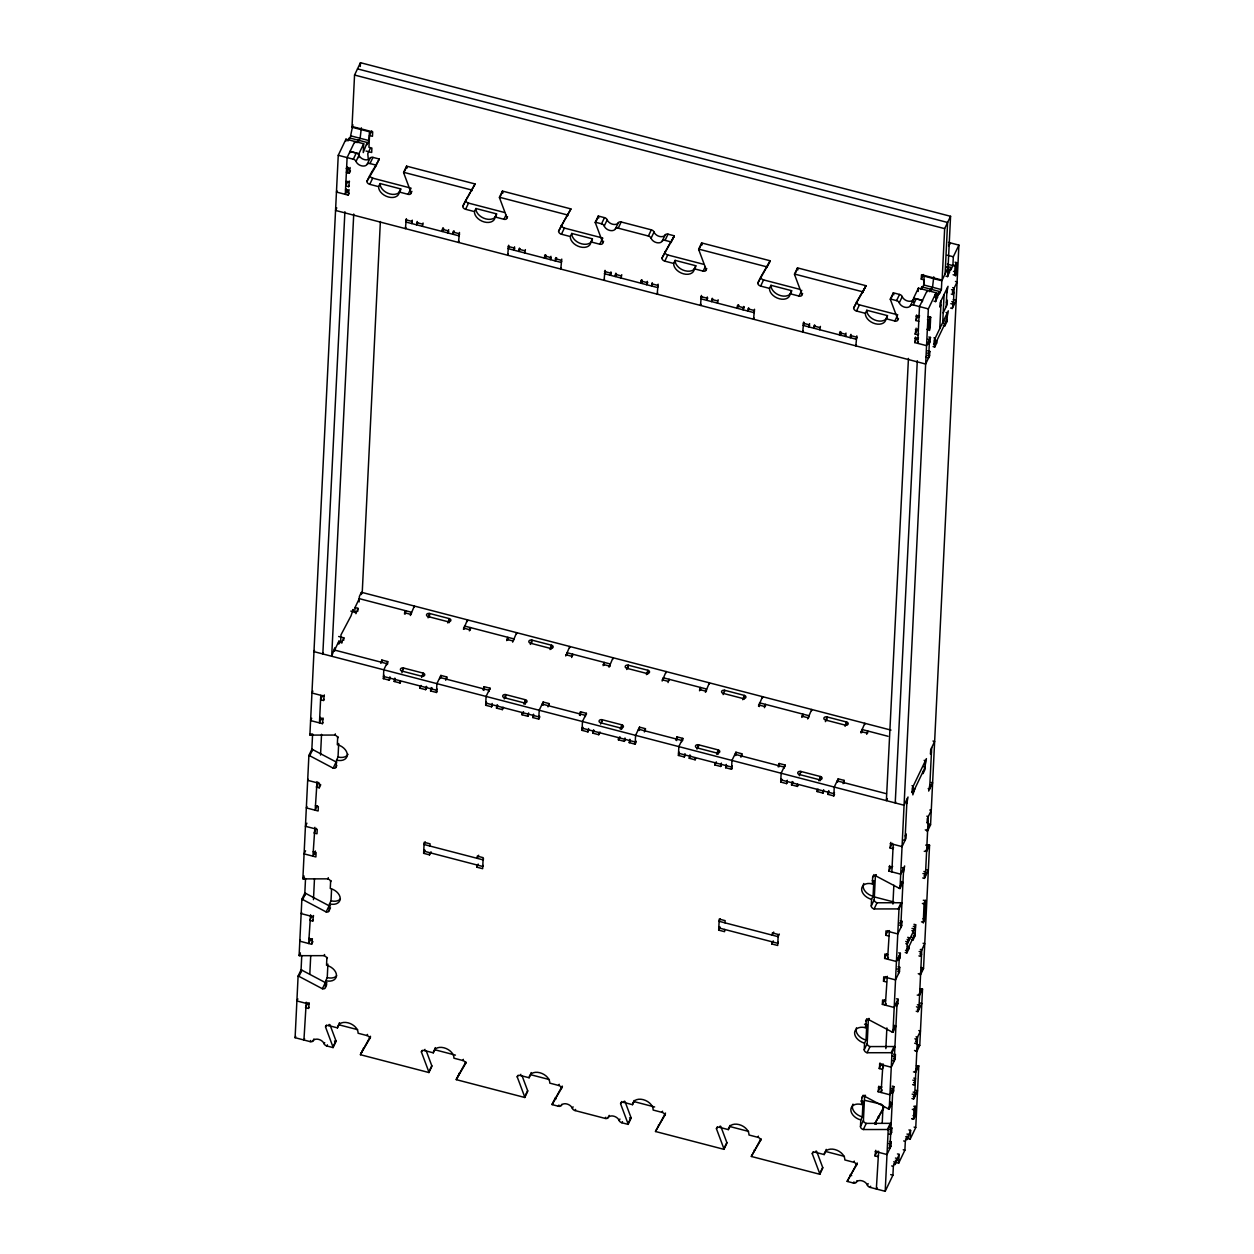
<?xml version="1.0" encoding="UTF-8"?>
<svg xmlns="http://www.w3.org/2000/svg" width="1254" height="1254" viewBox="0 0 1254 1254"><rect width="100%" height="100%" fill="white"/><g stroke="black" fill="none" stroke-linecap="round" stroke-linejoin="round"><path stroke-width="1.5" d="M930.609 317.152C926.941 318.955 929.825 346.182 930.609 317.152L928.383 316.572M913.508 1119.258L914.95 1116.468L915.279 1105.997L914.009 1109.288L913.508 1119.258L911.846 1118.834M956.724 262.635C953.024 264.312 955.924 291.696 956.724 262.635L955.062 262.196M329.896 1024.581L335.947 1040.757A3.119 2.116 25.6 0 1 336.041 1041.416L333.078 1047.592L326.855 1045.977A3.119 2.116 25.6 0 1 324.143 1043.783A6.223 4.232 25.6 0 0 318.72 1039.394A6.223 4.232 25.6 0 0 313.014 1040.883A3.119 2.116 25.6 0 1 310.161 1041.635L295.098 1037.701L298.107 976.051L301.07 969.875A3.119 2.116 25.6 0 1 301.9 970.188L325.35 982.587A3.119 2.116 25.6 0 0 326.714 982.681M298.107 976.051A3.119 2.116 25.6 0 1 298.954 976.364L322.388 988.748A3.119 2.116 25.6 0 0 325.444 987.321L325.774 980.691A10.894 7.414 25.6 0 0 336.48 975.659A10.894 7.414 25.6 0 0 326.526 965.251L326.839 958.636A3.119 2.116 25.6 0 0 324.002 955.658L299.957 955.689A3.119 2.116 25.6 0 1 299.11 955.564L301.869 899.243L304.816 893.067A3.119 2.116 25.6 0 1 305.662 893.381L329.097 905.764A3.119 2.116 25.6 0 0 330.46 905.874M301.869 899.243A3.119 2.116 25.6 0 1 302.7 899.541L326.15 911.94A3.119 2.116 25.6 0 0 329.206 910.498L329.52 903.883A10.894 7.414 25.6 0 0 340.226 898.852A10.894 7.414 25.6 0 0 330.272 888.443L330.601 881.828A3.119 2.116 25.6 0 0 327.764 878.85L303.719 878.882A3.119 2.116 25.6 0 1 302.872 878.756L308.892 755.441L311.854 749.265A3.119 2.116 25.6 0 1 312.701 749.578L336.135 761.977A3.119 2.116 25.6 0 0 336.668 762.071M308.892 755.441A3.119 2.116 25.6 0 1 309.738 755.754L333.172 768.153A3.119 2.116 25.6 0 0 336.229 766.711L336.558 760.096A10.894 7.414 25.6 0 0 347.264 755.065A10.894 7.414 25.6 0 0 337.31 744.657L337.639 738.026A3.119 2.116 25.6 0 0 334.787 735.063L310.741 735.095A3.119 2.116 25.6 0 1 309.895 734.969L338.251 155.292L345.963 139.178L363.691 143.755L363.252 152.58L367.14 142.486L349.427 137.909L347.954 140.965M300.976 971.756L301.759 955.595M304.706 895.481L305.537 878.505M311.776 750.895L312.607 733.919M345.869 141.247L345.963 139.178M320.805 695.312L319.457 722.884L321.823 717.946M347.687 172.895L348.142 167.487M349.364 139.288L349.427 137.909M309.816 974.06L310.726 955.595M313.469 899.682L314.472 878.929M320.538 755.08L321.541 734.327M349.991 152.706L350.054 151.42L356.277 153.035A3.119 2.116 25.6 0 1 358.989 155.23A6.223 4.232 25.6 0 0 364.412 159.619A6.223 4.232 25.6 0 0 370.118 158.129A3.119 2.116 25.6 0 1 372.971 157.393L379.194 159.007A3.119 2.116 25.6 0 1 379.037 159.603L375.604 165.45M307.935 1002.636L305.521 1007.652L308.468 1008.42L309.252 1002.855M300.364 940.03L299.816 941.19L311.619 944.262L312.387 938.697M311.823 916.094L309.801 920.326L312.748 921.094L313.516 915.53M318.532 782.418L316.322 787.042L319.268 787.81L319.488 783.405L307.685 780.333L308.17 779.298M311.713 718.276L310.6 720.58L322.403 723.652L323.171 718.087M322.623 695.484L320.585 699.732L323.532 700.5L324.3 694.92M337.012 190.906L336.448 192.05L348.251 195.122L349.02 189.558M347.938 181.281L345.712 185.905L348.659 186.674L349.443 181.109M347.86 169.212L346.386 172.3L349.333 173.068L350.101 167.503M350.054 138.567L352.891 124.742M945.955 276.162L947.616 276.601L950.563 216.299L360.462 62.7L354.553 75.036L352.029 126.513L372.689 131.889L372.469 136.31L369.522 135.542L371.733 130.902M354.757 142.721L354.819 141.483L347.107 157.596L345.305 194.354L347.515 189.73M360.274 66.509L360.462 62.7M358.205 141.592L358.283 140.213M334.567 651.328L334.74 647.879L331.683 656.25L353.738 214.026M358.707 157.659L358.895 153.756L363.691 143.755M338.768 644.07L338.909 641.17L341.856 641.938L341.793 643.177M340.633 642.017L340.978 634.853L351.057 615.792L353.142 609.475L353.032 611.686M367.14 142.486L367.03 144.696L369.005 140.573L369.444 131.748L351.716 127.171M325.774 980.691L327.247 977.603L327.905 964.091M329.52 903.883L331.009 900.795L331.573 889.211M336.558 760.096L338.031 757.008L338.69 743.497M343.706 640.308L343.831 637.816L338.658 636.483M368.347 159.713L367.767 153.74L370.432 148.16M369.522 135.542L368.942 147.298L371.889 148.066L371.686 152.486L366.043 151.013M354.757 612.532L355.007 607.563L359.271 598.644M355.917 613.692L357.954 608.331L355.007 607.563M357.813 611.231L357.954 608.331M359.114 601.967L359.381 596.449L361.356 592.327L361.246 594.537L362.234 592.484L380.37 221.55M380.793 663.35L381.843 660.059L387.737 661.595L387.627 664.071M381.718 662.535L381.843 660.059M389.822 679.025L389.273 680.185L383.363 678.649L383.802 669.824L387.737 661.595M406.359 218.635L405.387 228.62L405.935 227.444M386.702 664.886L386.765 663.648L334.395 650.027M389.273 680.185L389.931 676.815M412.268 220.171L411.61 223.541L412.158 222.381M400.637 681.847L400.089 683.007L394.195 681.471L394.853 678.101M417.19 221.456L416.516 224.811L417.629 222.507M400.089 683.007L400.198 680.797M422.426 226.347L423.084 222.993M404.462 613.974L405.497 610.682L405.34 613.99M401.923 672.74L403.474 668.006L423.147 673.116A2.336 1.646 2.8 0 1 424.62 675.248A2.336 1.646 2.8 0 1 421.673 676.204L402.001 671.094A2.336 1.646 2.8 0 1 400.528 668.978A2.336 1.646 2.8 0 1 403.474 668.006L403.412 669.244M410.356 615.51L414.353 606.043L414.306 607.281M411.328 613.88L411.406 612.218L359.036 598.581M426.956 686.957L425.655 689.653L419.761 688.117L419.871 685.907M442.944 227.726L442.098 231.473L443.571 228.385M421.61 677.442L423.147 673.116L422.99 676.439M443.524 229.607L443.555 228.777M428.053 617.814L429.605 613.488L449.277 618.598A2.336 1.646 2.8 0 1 450.75 620.73A2.336 1.646 2.8 0 1 447.788 621.686L428.116 616.576A2.336 1.646 2.8 0 1 426.642 614.444A2.336 1.646 2.8 0 1 429.605 613.488L429.432 616.796M425.655 689.653L426.329 686.299M448.65 229.639L447.991 233.009L448.728 231.457M437.035 691.315L436.486 692.474L430.577 690.938L431.235 687.568M453.572 230.924L452.913 234.279L454.387 231.206M431.015 851.779L429.526 854.867L423.633 853.331L424.166 842.312L430.075 843.848L429.965 846.042M436.486 692.474L436.909 683.649L440.859 675.42L446.753 676.956L446.659 679.025M459.481 232.46L458.494 242.445L459.058 241.27M429.526 854.867L429.636 852.657M439.809 678.712L439.872 677.473L489.044 690.28L488.982 691.518M440.734 677.897L440.859 675.42M447.725 622.924L449.277 618.598L449.073 622.736M445.703 680.248L446.753 676.956M463.463 629.336L467.476 619.868L467.381 621.529M464.372 628.944L464.513 626.044L513.685 638.835L513.623 640.089M469.372 630.872L470.407 627.58L470.297 630.057M483.088 689.982L484.122 686.675L490.032 688.211L489.969 689.465M483.95 690.405L484.122 686.675M478.652 855.244L477.178 858.332L477.272 856.121L483.182 857.658L482.649 868.693L476.739 867.157L476.849 864.946M492.117 705.657L491.552 706.801L485.659 705.265L486.082 696.44L490.032 688.211M508.654 245.251L507.666 255.236L508.231 254.06M491.552 706.801L492.211 703.447M514.548 246.787L513.889 250.157L514.814 248.229M503.481 707.303L502.368 709.623L496.474 708.087L497.133 704.717M519.469 248.073L518.811 251.443L520.096 248.731M502.368 709.623L502.478 707.413M524.705 252.979L525.363 249.609M506.741 640.606L507.792 637.314L507.651 640.198M504.218 698.948L505.77 694.622L525.426 699.748A2.336 1.646 2.8 0 1 526.899 701.864A2.336 1.646 2.8 0 1 523.953 702.836L504.28 697.71A2.336 1.646 2.8 0 1 502.807 695.594A2.336 1.646 2.8 0 1 505.77 694.622L505.597 697.929M512.635 642.142L516.648 632.674L516.585 633.913M528.498 715.125L527.95 716.285L522.04 714.749L522.15 712.538M545.035 254.734L544.377 258.089L545.851 255.001L545.694 258.324M523.89 704.074L525.426 699.748L525.207 704.293M530.348 644.431L531.884 640.104L551.556 645.23A2.336 1.646 2.8 0 1 553.03 647.346A2.336 1.646 2.8 0 1 550.083 648.318L530.411 643.192A2.336 1.646 2.8 0 1 528.937 641.076A2.336 1.646 2.8 0 1 531.884 640.104L531.727 643.412M527.95 716.285L528.608 712.915M550.945 256.271L550.287 259.625L551.196 257.697M539.878 716.786L538.765 719.091L532.856 717.554L533.53 714.2M555.851 257.54L555.193 260.91L556.682 257.822M538.765 719.091L539.189 710.266L543.139 702.036L549.033 703.572L548.954 705.234M561.761 259.076L560.773 269.061L561.337 267.886M542.089 705.344L542.151 704.105L585.43 715.36L585.367 716.598M542.982 705.344L543.139 702.036M550.02 649.556L551.556 645.23L551.368 648.945M547.998 706.88L549.033 703.572M565.742 655.967L569.755 646.5L569.692 647.738M566.667 655.152L566.792 652.66L610.071 663.93L609.946 666.407M571.652 657.504L572.702 654.196L572.639 655.45M579.458 715.078L580.508 711.786L586.402 713.322L586.339 714.561M580.32 715.501L580.508 711.786M588.675 730.345L587.938 731.897L582.044 730.361L582.467 721.536M605.039 270.347L604.052 280.332L604.6 279.172M587.938 731.897L588.596 728.527M610.933 271.883L610.275 275.237L611.388 272.933M600.055 732.007L598.754 734.703L592.86 733.167L593.518 729.812M615.855 273.168L615.197 276.523L616.482 273.827M598.754 734.703L598.863 732.508M621.091 278.059L621.749 274.704M603.127 665.67L604.177 662.378L604.036 665.278M600.603 724.06L602.139 719.718L621.812 724.828A2.336 1.646 2.8 0 1 623.285 726.975A2.336 1.646 2.8 0 1 620.322 727.931L600.666 722.821A2.336 1.646 2.8 0 1 599.193 720.689A2.336 1.646 2.8 0 1 602.139 719.733L602.045 721.802M609.036 667.206L613.034 657.739L666.14 671.564L666.078 672.818M612.971 658.993L613.034 657.739L361.983 592.421M625.072 739.829L624.335 741.365L618.426 739.829L618.535 737.618M641.421 279.814L640.763 283.185L642.236 280.097L642.079 283.404M620.275 729.17L621.812 724.828L621.592 729.405M626.734 669.526L628.27 665.2L647.942 670.294A2.336 1.646 2.8 0 1 649.415 672.426A2.336 1.646 2.8 0 1 646.468 673.382L626.796 668.288A2.336 1.646 2.8 0 1 625.323 666.14A2.336 1.646 2.8 0 1 628.27 665.184L628.113 668.507M624.335 741.365L624.994 737.995M647.33 281.351L646.656 284.721L647.769 282.401M636.248 741.866L635.151 744.186L629.242 742.65L629.916 739.28M652.237 282.636L651.578 285.99L652.503 284.062M635.151 744.186L635.574 735.361L639.509 727.148L645.418 728.684L645.355 729.922M658.146 284.172L657.159 294.157L657.707 292.997M638.474 730.424L638.537 729.185L681.815 740.456L681.753 741.694M639.352 730.455L639.509 727.148M646.406 674.636L647.942 670.31L647.769 674.025M644.368 731.975L645.418 728.684M662.143 681.032L666.14 671.564M663.053 680.232L663.178 677.756L706.457 689.01L706.331 691.503M668.037 682.568L669.087 679.276L669.025 680.514M675.843 740.158L676.894 736.85L682.803 738.387L682.693 740.456M676.705 740.581L676.894 736.85M685.248 755.049L684.323 756.977L678.414 755.441L678.853 746.616L682.803 738.387M701.425 295.427L700.437 305.412L700.986 304.236M684.323 756.977L684.982 753.623M707.319 296.963L706.66 300.333L707.758 298.013M695.688 758.639L695.139 759.799L689.245 758.262L689.904 754.892M712.241 298.248L711.567 301.618L712.868 298.907M695.139 759.799L695.249 757.588M717.476 303.154L718.134 299.784M699.513 690.782L700.547 687.474L700.406 690.374M696.989 749.124L698.525 744.798L718.197 749.923A2.336 1.646 2.8 0 1 719.671 752.039A2.336 1.646 2.8 0 1 716.724 753.011L697.052 747.886A2.336 1.646 2.8 0 1 695.578 745.769A2.336 1.646 2.8 0 1 698.525 744.798L698.431 746.867M705.406 692.318L709.403 682.85L709.356 684.088M721.63 764.517L720.705 766.46L714.811 764.924L714.921 762.714M737.807 304.91L737.148 308.265L738.622 305.177M716.661 754.25L718.197 749.923L717.978 754.469M738.575 306.415L738.637 305.161M723.119 694.606L724.655 690.28L744.327 695.406A2.336 1.646 2.8 0 1 745.801 697.522A2.336 1.646 2.8 0 1 742.838 698.494L723.166 693.368A2.336 1.646 2.8 0 1 721.693 691.252A2.336 1.646 2.8 0 1 724.655 690.28L724.593 691.518M720.705 766.46L721.379 763.09M743.7 306.446L743.042 309.801L744.343 307.105M732.085 768.106L731.537 769.266L725.627 767.73L726.285 764.376M748.622 307.716L747.964 311.086L748.889 309.158M724.687 929.465L724.577 931.675L718.683 930.139L719.216 919.104L725.125 920.64L725.016 922.85M731.537 769.266L731.96 760.441L735.91 752.212L741.804 753.748L741.663 756.648M754.532 309.252L753.544 319.237L754.109 318.061M734.86 755.519L734.922 754.265L784.095 767.072L784.032 768.31M735.737 755.519L735.91 752.212M742.776 699.732L744.327 695.406L744.139 699.121M740.753 757.055L741.804 753.748M758.513 706.143L762.526 696.675L762.463 697.914M759.375 706.566L759.563 702.836L808.736 715.642L808.642 717.711M764.423 707.679L765.457 704.372L765.363 706.441M778.138 766.774L779.173 763.482L785.082 765.018L785.004 766.664M779.016 766.79L779.173 763.482M773.702 932.051L772.229 935.139L772.339 932.929L778.232 934.465L777.699 945.485L771.79 943.948L771.9 941.754M787.167 782.449L786.603 783.609L780.709 782.073L781.132 773.248L785.082 765.018M803.704 322.059L802.717 332.044L803.281 330.868M786.603 783.609L787.261 780.239M809.598 323.595L808.94 326.949L809.676 325.413M798.171 784.879L797.419 786.415L791.525 784.879L792.183 781.524M814.52 324.864L813.862 328.234L815.147 325.538M797.419 786.415L797.528 784.22M819.755 329.771L820.414 326.401M801.792 717.398L802.842 714.106L802.717 716.583M799.268 775.756L800.82 771.429L820.477 776.539A2.336 1.646 2.8 0 1 821.95 778.656A2.336 1.646 2.8 0 1 819.003 779.627L799.331 774.517A2.336 1.646 2.8 0 1 797.857 772.386A2.336 1.646 2.8 0 1 800.82 771.429L800.757 772.668M807.686 718.934L811.699 709.466L811.636 710.704M823.549 791.917L823 793.077L817.091 791.54L817.2 789.33M840.086 331.526L839.428 334.896L840.901 331.808M818.94 780.866L820.477 776.539L820.288 780.678M840.729 335.508L840.807 333.862M825.383 721.646L826.935 716.912L846.607 722.022A2.336 1.646 2.8 0 1 848.08 724.138A2.336 1.646 2.8 0 1 845.133 725.11L825.461 720A2.336 1.646 2.8 0 1 823.988 717.868A2.336 1.646 2.8 0 1 826.935 716.912L826.747 720.627M823 793.077L823.659 789.707M845.995 333.062L845.337 336.433L845.886 335.273M834.553 794.346L833.816 795.898L827.906 794.362L828.769 790.6M850.917 334.348L850.243 337.702L851.356 335.398M833.816 795.898L834.239 787.073L838.189 778.844L844.083 780.38L843.942 783.264M856.811 335.884L855.824 345.869L856.388 344.693M837.139 782.135L837.202 780.897L886.437 793.719M838.048 781.728L838.189 778.844M845.071 726.348L846.607 722.022L846.45 725.329M843.049 783.672L844.083 780.38M860.793 732.759L864.805 723.292L864.743 724.53M861.686 732.775L861.843 729.467L888.036 736.286M866.702 734.295L867.752 731.004L867.643 733.073M864.649 1095.306L863.426 1120.402A3.119 2.116 25.6 0 0 866.263 1123.38L890.324 1123.349A3.119 2.116 25.6 0 1 891.171 1123.474L888.208 1129.65A3.119 2.116 25.6 0 0 887.362 1129.509L863.316 1129.541A3.119 2.116 25.6 0 1 860.463 1126.578L860.793 1119.963L862.266 1116.875L863.034 1101.435A10.894 7.414 25.6 0 0 860.777 1101.028M860.793 1119.963A10.894 7.414 25.6 0 1 850.839 1109.539A10.894 7.414 25.6 0 1 861.545 1104.508L861.874 1097.893L863.16 1095.197M868.411 1018.499L867.188 1043.594A3.119 2.116 25.6 0 0 870.025 1046.573L894.071 1046.541A3.119 2.116 25.6 0 1 894.917 1046.667L891.97 1052.827A3.119 2.116 25.6 0 0 891.124 1052.702L867.063 1052.733A3.119 2.116 25.6 0 1 864.225 1049.77L864.555 1043.14L866.028 1040.068L866.78 1024.612A10.894 7.414 25.6 0 0 864.523 1024.22M864.555 1043.14A10.894 7.414 25.6 0 1 854.601 1032.732A10.894 7.414 25.6 0 1 865.307 1027.7L866.733 1018.765M875.449 874.712L874.21 899.792A3.119 2.116 25.6 0 0 877.063 902.77L901.109 902.739A3.119 2.116 25.6 0 1 901.955 902.864L898.993 909.04A3.119 2.116 25.6 0 0 898.146 908.915L874.101 908.946A3.119 2.116 25.6 0 1 871.264 905.968L871.577 899.353L873.066 896.265L873.819 880.825A10.894 7.414 25.6 0 0 872.314 880.512M871.577 899.353A10.894 7.414 25.6 0 1 861.639 888.945A10.894 7.414 25.6 0 1 872.345 883.913L872.659 877.298L873.96 874.587M913.398 302.042L913.586 298.138L918.383 288.138L936.08 292.778L935.641 301.587L933.979 301.164M878.474 1155.483L877.925 1156.643L874.979 1155.874L875.747 1150.31M892.205 1086.121L893.851 1086.56L889.917 1094.789L878.114 1091.717L878.882 1086.152M883.49 1066.621L882.189 1069.317L879.242 1068.549L880.01 1062.984M896.469 998.795L898.13 999.234L894.18 1007.464L882.377 1004.391L882.597 999.987L885.543 1000.755M886.468 981.992L883.521 981.224L883.725 976.819L895.528 979.891L899.479 971.662L899.698 967.242L898.036 966.818M898.71 952.836L900.372 953.275L896.438 961.504L884.634 958.432L884.854 954.028L887.801 954.796M888.71 936.033L885.763 935.265L885.982 930.86L897.786 933.932L901.72 925.703L901.939 921.282L900.278 920.859M903.444 872.423L904.651 865.95L900.701 874.179L888.898 871.107L889.666 865.542M893.538 847.563L892.989 848.723L890.042 847.955L890.81 842.374M928.838 336.997L930.499 337.42L926.549 345.649L914.746 342.577L915.514 337.012M918.665 333.736L918.116 334.896L915.169 334.128L916.125 328.172M918.774 321.29L915.828 320.522L916.596 314.958M918.226 291.445L918.383 288.138M891.845 871.875L893.209 844.303M923.979 284.956L924.214 279.924L921.267 279.156L921.486 274.736L942.13 280.112L944.654 228.636L950.563 216.299M939.418 293.702L939.528 291.508L921.847 286.868L921.737 289.063L923.696 284.956L924.135 276.131L941.817 280.771L941.393 289.596L939.418 293.702L937.208 293.138M882.22 1123.051L883.02 1106.89M885.857 1048.658L886.876 1027.919M892.926 904.071L893.851 885.214M922.395 301.697L922.458 300.411L916.235 298.797A3.119 2.116 25.6 0 0 913.382 299.534A6.223 4.232 25.6 0 1 907.677 301.023A6.223 4.232 25.6 0 1 902.253 296.634A3.119 2.116 25.6 0 0 899.541 294.439L893.318 292.825L890.356 299.001A3.119 2.116 25.6 0 0 890.45 299.659L897.895 319.582A3.119 2.116 25.6 0 1 894.839 321.008L885.982 318.704A10.894 7.414 25.6 0 1 875.276 323.751A10.894 7.414 25.6 0 1 865.338 313.328L856.482 311.023A3.119 2.116 25.6 0 1 853.645 308.061L855.494 304.205M927.161 291.712L927.223 290.473L919.495 306.587L917.709 343.345L918.445 341.809M857.093 1164.073L847.359 1180.813A3.119 2.116 25.6 0 0 847.202 1181.409L853.425 1183.039A3.119 2.116 25.6 0 0 856.278 1182.287A6.223 4.232 25.6 0 1 861.984 1180.798A6.223 4.232 25.6 0 1 867.407 1185.187A3.119 2.116 25.6 0 0 870.119 1187.381L885.199 1191.3L888.208 1129.65M861.874 1097.893A3.119 2.116 25.6 0 1 864.931 1096.451L888.365 1108.849A3.119 2.116 25.6 0 0 889.211 1109.163L891.97 1052.827M865.636 1021.085A3.119 2.116 25.6 0 1 868.693 1019.643L892.127 1032.042A3.119 2.116 25.6 0 0 892.973 1032.355L898.993 909.04M872.659 877.298A3.119 2.116 25.6 0 1 875.715 875.856L899.165 888.255A3.119 2.116 25.6 0 0 899.996 888.553L928.352 308.892L936.08 292.778M930.609 290.583L930.672 289.204L929.48 291.68M897.143 1001.288L894.227 1061.041L892.002 1060.461M898.491 973.715L899.384 955.329M900.733 927.756L903.664 868.003L902.19 867.627M907.034 799.064L905.012 840.431L903.538 840.055M875.198 1151.454L886.986 1154.526L890.936 1146.297L891.155 1141.892L889.494 1141.454M888.976 1133.961L890.638 1134.384L891.625 1132.331L891.829 1127.926L890.168 1127.487M890.998 1092.595L892.66 1093.033L893.647 1090.964L893.851 1086.56M879.462 1064.144L891.265 1067.217L895.199 1058.987L895.419 1054.567L893.757 1054.144M895.262 1005.269L896.923 1005.708L897.911 1003.639L898.13 999.234M897.519 959.31L899.181 959.749L900.153 957.68L900.372 953.275M336.777 207.866L335.555 210.437L925.656 364.036L929.59 355.807L929.81 351.402L927.599 350.822M927.082 343.314L929.292 343.894L930.499 337.42M885.199 1191.3L892.911 1175.186L893.35 1166.361L895.325 1162.239L895.215 1164.449L893.553 1164.025M933.086 346.621L934.732 347.06L935.186 338.204L933.901 337.859M935.641 301.587L939.528 291.508M905.216 952.476L906.877 952.915L907.41 941.879L909.385 937.773L907.724 937.334M914.918 788.562L912.834 794.879L913.273 786.039L911.987 785.709M934.732 347.06L936.707 342.938L936.816 340.743L935.155 340.304M895.215 1164.449L899.102 1154.354L897.441 1153.931M906.877 952.915L908.852 948.792L908.962 946.598L907.3 946.159M909.385 937.773L909.275 939.967L907.065 939.403M893.663 1161.815L898.663 1163.179L899.102 1154.354M939.763 328.642L941.127 300.709M942.726 322.482L944.09 294.533M945.093 273.936L947.616 222.475L357.515 68.876M911.454 939.45L913.116 939.889L913.226 937.678L911.564 937.24M913.978 924.308L915.639 924.731L913.555 931.064L911.893 930.625M913.116 939.889L915.091 935.766L915.639 924.731M923.132 771.414L923.022 773.624L924.997 769.501L925.436 760.676L924.135 760.332M943.259 325.366L944.92 325.805L945.03 323.595L943.369 323.156M898.663 1163.179L904.886 1150.184L905.325 1141.359L907.3 1137.253L905.639 1136.814M947.036 288.357L946.206 306.619M949.999 244.091L950.062 242.806L948.573 245.894M944.92 325.805L946.895 321.682L947.35 312.826L946.049 312.497M905.529 1139.024L907.191 1139.447L907.3 1137.253M947.616 276.601L951.034 267.494L947.162 266.491M907.191 1139.447L910.592 1130.356L908.931 1129.932M948.714 269.124L950.924 269.704L951.034 267.494M907.394 1138.46L910.169 1139.181L910.592 1130.356M950.924 269.704L952.899 265.597L953.322 256.772L958.902 245.11L948.494 242.398M911.94 1098.551L913.602 1098.99L914.809 1092.516L913.147 1092.077M912.63 1084.585L914.291 1085.008L915.498 1078.55L913.837 1078.111M914.652 1043.218L916.313 1043.657L916.533 1039.237L920.467 1031.007L918.806 1030.584M916.219 1011.226L917.881 1011.664L919.072 1005.191L917.426 1004.767M918.931 955.893L920.577 956.332L920.797 951.911L924.747 943.682L923.085 943.259M922.74 877.957L924.402 878.38L925.593 871.906L923.932 871.483M950.61 308.061L952.272 308.484L953.463 302.026L951.817 301.587M951.284 294.079L952.946 294.518L953.165 290.113L957.115 281.884L955.454 281.445M931.675 747.635L929.653 789.001L928.179 788.625M953.259 306.431L954.153 288.044L952.679 287.668M910.169 1139.181L915.749 1127.518L918.774 1065.869A3.119 2.116 25.6 0 0 917.912 1065.743L916.423 1065.743M914.511 1050.476L915.969 1051.244A3.119 2.116 25.6 0 0 916.815 1051.557L919.762 1045.381L922.521 989.061A3.119 2.116 25.6 0 0 921.674 988.936L920.17 988.936M918.257 973.668L919.731 974.436A3.119 2.116 25.6 0 0 920.561 974.75L923.524 968.574L929.559 845.259A3.119 2.116 25.6 0 0 928.712 845.133L925.703 845.133M925.295 829.866L926.769 830.65A3.119 2.116 25.6 0 0 927.599 830.963L930.562 824.787L958.902 245.11M929.12 320.24L927.458 319.801M361.356 127.845L360.133 138.301L358.785 141.138M357.092 142.69L358.283 140.182M347.154 166.735L346.59 167.895L349.552 168.663M378.598 186.642L380.072 183.554L400.731 188.931L399.258 192.019A10.894 7.414 25.6 0 1 388.552 197.05A10.894 7.414 25.6 0 1 378.598 186.642L369.742 184.338A3.119 2.116 25.6 0 1 366.905 181.36L376.075 165.779A3.119 2.116 25.6 0 0 376.231 165.183L370.008 163.553A3.119 2.116 25.6 0 0 367.156 164.305A6.223 4.232 25.6 0 1 361.45 165.794A6.223 4.232 25.6 0 1 356.026 161.405A3.119 2.116 25.6 0 0 353.33 159.211L356.277 153.035M349.333 173.068L350.446 170.748M356.026 161.405L358.989 155.23M346.073 188.79L345.524 189.95L348.471 190.718M348.659 186.674L349.223 185.514M348.251 195.122L349.176 193.194M367.156 164.305L370.118 158.129M344.897 211.722L322.827 653.945L323.313 652.926M370.008 163.553L372.971 157.393M366.905 181.36L369.867 175.199A3.119 2.116 25.6 0 0 372.704 178.162L411.061 188.147M376.075 165.779L379.194 159.007M369.742 184.338L372.704 178.162M399.258 192.019L408.099 194.323A3.119 2.116 25.6 0 0 411.155 192.881L403.725 172.974A3.119 2.116 25.6 0 1 403.631 172.3L406.578 166.139L475.031 183.946A3.119 2.116 25.6 0 1 474.874 184.557L472.021 189.417M403.725 172.974L406.672 166.798A3.119 2.116 25.6 0 1 406.578 166.139M408.099 194.323L410.685 188.931M411.155 192.881L411.908 191.345M406.641 220.061L405.716 221.989L458.823 235.799L459.56 234.263M474.435 211.597L475.924 208.509L496.568 213.885L495.095 216.973A10.894 7.414 25.6 0 1 484.389 222.005A10.894 7.414 25.6 0 1 474.435 211.597L465.595 209.293A3.119 2.116 25.6 0 1 462.742 206.314L466.284 199.167M462.742 206.314L475.031 183.946M465.595 209.293L468.541 203.117A3.119 2.116 25.6 0 1 465.704 200.138M495.095 216.973L503.951 219.278A3.119 2.116 25.6 0 0 507.008 217.835L499.562 197.913A3.119 2.116 25.6 0 1 499.468 197.254L502.431 191.078L570.883 208.901A3.119 2.116 25.6 0 1 570.727 209.496L564.99 219.246M499.562 197.913L502.525 191.752A3.119 2.116 25.6 0 1 502.431 191.078M503.951 219.278L505.973 215.03M507.008 217.835L507.556 216.676M314.535 650.497L313.97 651.641L904.071 805.24L908.021 797.011L906.814 803.485M509.108 246.286L507.995 248.605L561.102 262.431L561.667 261.271M312.873 691.079L311.948 693.007L323.751 696.08M334.63 650.089L338.909 641.17M341.856 641.938L343.831 637.816M323.532 700.5L324.096 699.34M309.895 734.969L310.459 733.809M310.741 735.095L311.305 733.935M320.225 717.319L319.676 718.479L322.623 719.247M322.403 723.652L322.952 722.508M570.288 236.536L571.761 233.448L592.421 238.824L590.932 241.912A10.894 7.414 25.6 0 1 580.226 246.944A10.894 7.414 25.6 0 1 570.288 236.536L561.431 234.232A3.119 2.116 25.6 0 1 558.594 231.253L559.692 228.949M559.88 228.557L560.993 226.237M561.181 225.861L562.121 224.105M558.594 231.253L570.883 208.901M309.738 755.754L312.701 749.578M561.431 234.232L564.394 228.056A3.119 2.116 25.6 0 1 561.541 225.093M334.787 735.063L335.351 733.903M337.639 738.026L338.188 736.882M317.027 781.603L315.177 810.209L317.34 805.711M306.948 806.62L306.337 807.905L318.14 810.977L318.344 806.573L315.397 805.805M319.268 787.81L320.742 784.738M333.172 768.153L336.135 761.977M306.916 823.204L305.427 826.292L317.231 829.364L317.011 833.769L314.064 833.001L316.29 828.377M590.932 241.912L599.788 244.216A3.119 2.116 25.6 0 0 602.845 242.774L595.399 222.867A3.119 2.116 25.6 0 1 595.305 222.193L598.268 216.033L604.491 217.647A3.119 2.116 25.6 0 1 607.202 219.842A6.223 4.232 25.6 0 0 612.626 224.231A6.223 4.232 25.6 0 0 618.332 222.742A3.119 2.116 25.6 0 1 621.185 221.989L651.328 229.843A3.119 2.116 25.6 0 1 654.039 232.037A6.223 4.232 25.6 0 0 659.463 236.426A6.223 4.232 25.6 0 0 665.169 234.937A3.119 2.116 25.6 0 1 668.021 234.184L674.244 235.799A3.119 2.116 25.6 0 1 674.088 236.41L661.955 258.167A3.119 2.116 25.6 0 0 664.792 261.145L673.649 263.45A10.894 7.414 25.6 0 0 683.602 273.858A10.894 7.414 25.6 0 0 694.308 268.811L695.782 265.738L675.122 260.362L673.649 263.45M595.399 222.867L598.362 216.691A3.119 2.116 25.6 0 1 598.268 216.033M336.229 766.711L336.793 765.551M384.037 675.279L383.473 676.439L436.58 690.264L437.144 689.104M383.363 678.649L384.288 676.721M674.244 235.799L671.282 241.975L665.059 240.36A3.119 2.116 25.6 0 0 662.206 241.097A6.223 4.232 25.6 0 1 656.5 242.602A6.223 4.232 25.6 0 1 651.077 238.213A3.119 2.116 25.6 0 0 648.381 236.018L618.222 228.165A3.119 2.116 25.6 0 0 615.369 228.918A6.223 4.232 25.6 0 1 609.663 230.407A6.223 4.232 25.6 0 1 604.24 226.018A3.119 2.116 25.6 0 0 601.528 223.823L604.491 217.647M314.895 827.311L312.936 856.168L315.397 851.027M604.24 226.018L607.202 219.842M305.568 850.776L304.079 853.864L315.883 856.937L316.102 852.532L313.155 851.764M599.788 244.216L602.563 238.432M602.845 242.774L603.582 241.238M394.195 681.471L395.292 679.151M302.872 878.756L304.158 876.06M303.719 878.882L304.267 877.722M615.369 228.918L618.332 222.742M618.222 228.165L621.185 221.989M302.7 899.541L305.662 893.381M605.478 271.397L604.365 273.701L657.488 287.527L658.036 286.382M301.712 912.457L301.164 913.617L312.967 916.69M310.569 914.762L308.656 943.494L310.882 938.87M327.764 878.85L328.313 877.69M419.761 688.117L421.046 685.421M330.601 881.828L331.166 880.669M312.748 921.094L313.296 919.934M299.11 955.564L300.396 952.868M299.957 955.689L300.505 954.545M309.44 937.929L308.876 939.089L311.823 939.857M648.381 236.018L651.328 229.843M430.577 690.938L432.05 687.85M326.15 911.94L329.097 905.764M311.619 944.262L312.904 941.566M651.077 238.213L654.039 232.037M329.206 910.498L330.492 907.802M298.954 976.364L301.9 970.188M297.872 998.874L296.885 1000.943L308.688 1004.015M662.206 241.097L665.169 234.937M665.059 240.36L668.021 234.184M324.002 955.658L324.567 954.498M661.955 258.167L666.062 250.048M306.227 1002.212L303.938 1040.005L304.581 1038.673M326.839 958.636L327.404 957.476M664.792 261.145L667.755 254.97A3.119 2.116 25.6 0 1 664.918 251.991M308.468 1008.42L309.033 1007.26M295.098 1037.701L295.74 1036.368M322.388 988.748L325.35 982.587M325.444 987.321L326.745 984.609M310.161 1041.635L310.726 1040.475M313.014 1040.883L313.939 1038.955M333.078 1047.592A3.119 2.116 25.6 0 0 332.984 1046.933L325.538 1027.01L326.463 1025.082M694.308 268.811L703.149 271.115A3.119 2.116 25.6 0 0 706.206 269.688L698.776 249.765A3.119 2.116 25.6 0 1 698.682 249.107L701.629 242.931L770.081 260.754A3.119 2.116 25.6 0 1 769.94 261.349L757.792 283.106A3.119 2.116 25.6 0 0 760.645 286.084L769.486 288.389A10.894 7.414 25.6 0 0 779.439 298.797A10.894 7.414 25.6 0 0 790.145 293.765L791.619 290.677L770.975 285.301L769.486 288.389M698.776 249.765L701.723 243.589A3.119 2.116 25.6 0 1 701.629 242.931M325.538 1027.01A3.119 2.116 25.6 0 1 328.611 1025.568L329.159 1024.424M486.317 701.911L485.768 703.071L538.875 716.88L539.424 715.736M485.659 705.265L486.756 702.961M324.143 1043.783L324.708 1042.623M326.855 1045.977L327.404 1044.817M425.294 841.936L424.056 844.506L483.072 859.868L483.574 858.849M328.611 1025.568L337.451 1027.872L338.941 1024.8A10.894 7.414 25.6 0 1 339.473 1022.684M424.228 850.102L423.742 851.121L482.743 866.483L483.245 865.464M423.633 853.331L425.106 850.243M703.149 271.115L705.375 266.491M332.984 1046.933L335.947 1040.757M706.206 269.688L706.77 268.528M496.474 708.087L497.76 705.391M701.864 296.461L700.767 298.781L753.873 312.607L754.422 311.447M426.203 1050.774L431.784 1065.696A3.119 2.116 25.6 0 1 431.878 1066.37L428.915 1072.531L360.462 1054.724A3.119 2.116 25.6 0 1 360.619 1054.128L369.805 1038.531A3.119 2.116 25.6 0 0 366.967 1035.553L367.516 1034.409M522.04 714.749L523.529 711.661M360.619 1054.128L370.463 1036.259M360.462 1054.724L363.425 1048.548A3.119 2.116 25.6 0 1 363.582 1047.952M369.805 1038.531L370.541 1036.995M532.856 717.554L533.969 715.25M476.739 867.157L478.213 864.069M757.792 283.106L759.093 280.41M759.281 280.018L760.379 277.714M760.567 277.322L762.479 274.015M766.978 267.525A3.119 2.116 25.6 0 0 767.134 266.93L770.081 260.754M760.645 286.084L763.592 279.908A3.119 2.116 25.6 0 1 760.755 276.946M428.915 1072.531A3.119 2.116 25.6 0 0 428.837 1071.872L421.391 1051.965L422.128 1050.413M790.145 293.765L799.002 296.069A3.119 2.116 25.6 0 0 802.058 294.627L794.613 274.72A3.119 2.116 25.6 0 1 794.519 274.046L797.481 267.886L865.934 285.693A3.119 2.116 25.6 0 1 865.777 286.288L853.645 308.061M794.613 274.72L797.575 268.544A3.119 2.116 25.6 0 1 797.481 267.886M421.391 1051.965A3.119 2.116 25.6 0 1 424.448 1050.523L424.996 1049.363M582.467 721.552L586.402 713.322M582.687 727.006L582.138 728.166L635.245 741.992L635.809 740.832M582.044 730.361L583.141 728.041M424.448 1050.523L433.304 1052.827L434.777 1049.739A10.894 7.414 25.6 0 1 435.326 1047.623M799.002 296.069L801.776 290.285M428.837 1071.872L431.784 1065.696M802.058 294.627L802.607 293.467M592.86 733.167L594.145 730.471M804.159 323.093L803.046 325.397L856.153 339.223L857.078 337.295M522.04 1075.713L527.636 1090.651A3.119 2.116 25.6 0 1 527.715 1091.309L524.768 1097.485L456.315 1079.663A3.119 2.116 25.6 0 1 456.472 1079.067L465.642 1063.486A3.119 2.116 25.6 0 0 462.804 1060.508L463.353 1059.348M618.426 739.829L619.899 736.741M456.472 1079.067L465.736 1062.185M456.315 1079.663L459.262 1073.502A3.119 2.116 25.6 0 1 459.419 1072.891M465.642 1063.486L466.206 1062.326M629.242 742.65L630.354 740.33M855.855 303.421L856.592 301.885A3.119 2.116 25.6 0 0 859.445 304.863L897.801 314.848M862.815 292.464A3.119 2.116 25.6 0 0 862.971 291.868L865.934 285.693M856.482 311.023L859.445 304.863M865.338 313.328L866.812 310.255L887.471 315.632L885.982 318.704M524.768 1097.485A3.119 2.116 25.6 0 0 524.674 1096.827L517.228 1076.904L517.965 1075.368M890.45 299.659L893.412 293.483A3.119 2.116 25.6 0 1 893.318 292.825M517.228 1076.904A3.119 2.116 25.6 0 1 520.285 1075.462L520.849 1074.317M679.088 752.087L678.524 753.246L731.631 767.056L732.195 765.912M678.414 755.441L679.527 753.137M928.352 308.892L913.273 304.957A3.119 2.116 25.6 0 0 910.42 305.71A6.223 4.232 25.6 0 1 904.714 307.199A6.223 4.232 25.6 0 1 899.29 302.81A3.119 2.116 25.6 0 0 896.579 300.615L899.541 294.439M899.29 302.81L902.253 296.634M520.285 1075.462L529.141 1077.766L530.614 1074.694A10.894 7.414 25.6 0 1 531.163 1072.578M894.839 321.008L897.237 316.008M524.674 1096.827L527.636 1090.651M897.895 319.582L898.46 318.422M689.245 758.262L690.531 755.566M921.267 279.156L923.493 274.516M910.42 305.71L913.382 299.534M920.64 289.376L921.847 286.868M913.273 304.957L916.235 298.797M933.744 276.836L932.537 287.291L931.064 290.379M915.828 320.522L918.226 315.506M919.558 315.726L918.994 316.87L916.047 316.102M915.169 334.128L917.567 329.112M941.817 280.771L948.055 267.776L946.394 267.337M624.947 1101.373L630.997 1117.549A3.119 2.116 25.6 0 1 631.091 1118.223L628.129 1124.383L621.906 1122.769A3.119 2.116 25.6 0 1 619.194 1120.574A6.223 4.232 25.6 0 0 613.77 1116.185A6.223 4.232 25.6 0 0 608.065 1117.675A3.119 2.116 25.6 0 1 605.212 1118.427L575.069 1110.574A3.119 2.116 25.6 0 1 572.357 1108.379A6.223 4.232 25.6 0 0 566.933 1103.99A6.223 4.232 25.6 0 0 561.228 1105.479A3.119 2.116 25.6 0 1 558.375 1106.232L552.152 1104.617A3.119 2.116 25.6 0 1 552.309 1104.022L561.494 1088.425A3.119 2.116 25.6 0 0 558.641 1085.447L559.206 1084.287M914.746 342.577L916.972 337.953M908.445 358.409L886.374 800.632L887.362 798.579M918.477 337.781L917.912 338.941L914.965 338.172M552.309 1104.022L562.153 1086.152M714.811 764.924L716.285 761.836M552.152 1104.617L555.114 1098.441A3.119 2.116 25.6 0 1 555.271 1097.846M929.104 320.507L930.593 317.419L928.383 316.839M956.708 262.901L955.234 265.989L953.761 265.597M561.494 1088.425L562.419 1086.497M940.908 305.114L939.936 307.167L940.139 302.763L948.024 286.304L946.833 292.778M558.375 1106.232L558.939 1105.072M917.301 360.697L895.231 802.936L895.717 801.917M561.228 1105.479L561.792 1104.335M946.362 302.339L947.35 300.27L947.131 304.691L943.18 312.92M725.627 767.73L726.74 765.426M952.946 294.518L953.933 292.464L952.272 292.025M929.81 351.402L928.822 353.456L927.161 353.017M934.951 342.64L933.964 344.709L934.183 340.289L948.306 310.804L947.115 317.278M952.272 308.484L956.206 300.255L953.306 299.502M572.357 1108.379L573.094 1106.843M575.069 1110.574L575.617 1109.414M605.212 1118.427L605.776 1117.267M608.065 1117.675L609.178 1115.37M628.129 1124.383A3.119 2.116 25.6 0 0 628.035 1123.725L620.589 1103.818L621.702 1101.498M620.589 1103.818A3.119 2.116 25.6 0 1 623.661 1102.376L624.21 1101.216M781.367 778.703L780.819 779.863L833.926 793.688L834.474 792.528M780.709 782.073L781.994 779.361M619.194 1120.574L619.931 1119.038M621.906 1122.769L622.47 1121.609M720.345 918.743L719.122 921.314L778.123 936.675L779.361 934.089M623.661 1102.376L632.502 1104.68L633.991 1101.592A10.894 7.414 25.6 0 1 634.148 1100.495M719.279 926.894L718.793 927.929L777.793 943.29L778.295 942.256M718.683 930.139L720.157 927.051M628.035 1123.725L630.997 1117.549M791.525 784.879L792.998 781.806M720.784 1126.327L726.834 1142.504A3.119 2.116 25.6 0 1 726.928 1143.162L723.966 1149.338L655.528 1131.516A3.119 2.116 25.6 0 1 655.67 1130.92L664.855 1115.323A3.119 2.116 25.6 0 0 662.018 1112.361L662.567 1111.201M817.091 791.54L818.204 789.221M655.528 1131.516L665.513 1113.05M664.855 1115.323L665.404 1114.179M827.906 794.362L829.019 792.042M771.79 943.948L773.263 940.876M723.966 1149.338A3.119 2.116 25.6 0 0 723.887 1148.68L716.442 1128.757L717.366 1126.829M716.442 1128.757A3.119 2.116 25.6 0 1 719.498 1127.315L720.047 1126.155M719.498 1127.315L728.355 1129.619L729.828 1126.531A10.894 7.414 25.6 0 1 729.985 1125.449M723.887 1148.68L726.834 1142.504M913.053 790.475L912.066 792.528L912.285 788.108L926.408 758.623L925.217 765.097M931.456 752.055L930.468 754.109L930.687 749.704L934.638 741.475L932.976 741.036M875.715 875.856L876.28 874.696M872.345 883.913L873.819 880.825M890.042 847.955L892.252 843.315M816.636 1151.266L822.687 1167.443A3.119 2.116 25.6 0 1 822.765 1168.117L819.818 1174.277L751.365 1156.47A3.119 2.116 25.6 0 1 751.522 1155.859L760.692 1140.278A3.119 2.116 25.6 0 0 757.855 1137.3L758.404 1136.14M751.365 1156.47L760.786 1138.977M871.264 905.968L874.21 899.792M905.231 836.026L906.219 833.973L905.999 838.377L902.049 846.607L890.246 843.534M929.872 784.596L928.665 791.055L932.615 782.825L931.142 782.449M888.898 871.107L890.936 866.875M760.692 1140.278L761.256 1139.118M892.629 866.31L892.064 867.47L889.117 866.702M874.101 908.946L877.063 902.77M928.085 820.994L927.098 823.047L927.317 818.643L931.267 810.413L929.778 810.021M899.165 888.255L902.112 882.079A3.119 2.116 25.6 0 0 902.958 882.393L899.996 888.553M926.769 830.65L929.716 824.474A3.119 2.116 25.6 0 0 930.562 824.787M898.146 908.915L901.109 902.739M924.245 851.309L925.75 851.309L928.712 845.133M885.763 935.265L887.989 930.64M929.559 845.259L926.596 851.435A3.119 2.116 25.6 0 0 925.75 851.309M889.415 930.593L887.581 959.2L888.443 957.398M901.939 921.282L900.952 923.352L899.29 922.913M884.634 958.432L886.844 953.808M924.402 878.38L928.336 870.151L926.675 869.727M883.521 981.224L885.732 976.6M887.299 976.302L885.34 1005.159L886.076 1003.623M868.693 1019.643L869.241 1018.499M865.307 1027.7L866.78 1024.612M899.698 967.242L898.71 969.311L897.049 968.872M882.377 1004.391L884.603 999.767M819.818 1174.277A3.119 2.116 25.6 0 0 819.724 1173.619L812.279 1153.711L813.203 1151.768M864.225 1049.77L867.188 1043.594M812.279 1153.711A3.119 2.116 25.6 0 1 815.335 1152.269L815.899 1151.109M867.063 1052.733L870.025 1046.573M815.335 1152.269L824.191 1154.573L825.665 1151.486A10.894 7.414 25.6 0 1 826.214 1149.369M920.577 956.332L921.565 954.278L919.903 953.839M819.724 1173.619L822.687 1167.443M892.127 1032.042L895.09 1025.866A3.119 2.116 25.6 0 0 895.92 1026.18L892.973 1032.355M919.731 974.436L922.693 968.26A3.119 2.116 25.6 0 0 923.524 968.574M864.931 1096.451L865.479 1095.306M861.545 1104.508L863.034 1101.435M879.242 1068.549L881.468 1063.925M882.973 1063.753L881.06 1092.485L882.299 1089.914M891.124 1052.702L894.071 1046.541M917.223 995.112L918.712 995.096L921.674 988.936M922.521 989.061L919.574 995.237A3.119 2.116 25.6 0 0 918.712 995.096M860.463 1126.578L863.426 1120.402M895.419 1054.567L894.431 1056.62L892.221 1056.056M878.114 1091.717L880.512 1086.701M881.828 1086.92L881.28 1088.064L878.333 1087.296M917.881 1011.664L921.815 1003.435L919.605 1002.855M863.316 1129.541L866.263 1123.38M856.545 1165.217A3.119 2.116 25.6 0 0 853.692 1162.254L854.256 1161.094M864.508 1100.275L881.484 1104.257M847.202 1181.409L857.203 1162.944M876.358 1124.211L874.806 1123.803L883.647 1107.298M916.313 1043.657L917.301 1041.588L915.639 1041.165M888.365 1108.849L891.328 1102.674A3.119 2.116 25.6 0 0 892.174 1102.987L889.211 1109.163M915.969 1051.244L918.931 1045.068A3.119 2.116 25.6 0 0 919.762 1045.381M853.425 1183.039L853.99 1181.879M856.278 1182.287L857.015 1180.735M887.362 1129.509L890.324 1123.349M913.461 1071.919L914.965 1071.904L917.912 1065.743M874.979 1155.874L877.189 1151.25M918.774 1065.869L915.812 1072.045A3.119 2.116 25.6 0 0 914.965 1071.904M878.631 1151.203L876.342 1188.996L876.985 1187.663M891.829 1127.926L890.842 1129.979L889.196 1129.541M914.291 1085.008L915.279 1082.954L913.617 1082.531M867.407 1185.187L868.144 1183.635M891.155 1141.892L890.168 1143.946L888.506 1143.523M870.119 1187.381L870.668 1186.221M913.602 1098.99L917.552 1090.761L915.89 1090.322M370.432 174.212L372.736 170.325M373.3 169.353L373.88 168.381M374.444 167.393L375.024 166.421M466.849 198.195L467.993 196.251M468.573 195.263L470.297 192.348M470.861 191.376L471.441 190.404M562.685 223.134L563.265 222.162M563.845 221.19L564.41 220.218M666.626 249.076L667.206 248.088M667.786 247.116L669.495 244.201M670.075 243.229L671.219 241.27M671.799 240.298L674.088 236.41M763.043 273.043L765.912 268.168M767.072 266.224L769.94 261.349M857.172 300.913L858.896 297.982M859.46 297.01L861.764 293.123M862.329 292.135L865.777 286.288M883.568 1108.599L874.963 1123.208A3.119 2.116 25.6 0 0 874.806 1123.803M354.553 75.036L944.654 228.636M947.24 255.189L953.322 256.772M953.589 265.284L955.25 265.723M947.366 264.155L952.899 265.597M947.491 269.704L949.701 270.268M953.495 271.381L956.269 272.102L954.78 275.175L953.118 274.751M947.381 271.899L949.591 272.479M951.504 289.674L953.165 290.113M351.292 135.996L369.005 140.573M923.696 284.956L941.393 289.596M934.951 294.549L937.726 295.27M934.841 296.759L937.616 297.48M950.83 303.64L952.491 304.079M350.038 151.452L358.895 153.756M913.586 298.138L922.442 300.443M338.251 155.292L353.33 159.211M403.631 172.3L472.084 190.122A3.119 2.116 25.6 0 1 471.927 190.718M499.468 197.254L567.921 215.077A3.119 2.116 25.6 0 1 567.764 215.672M595.305 222.193L601.528 223.823M698.682 249.107L767.134 266.93M794.519 274.046L862.971 291.868M890.356 299.001L896.579 300.615M945.735 319.112L947.021 319.441L934.857 344.819L933.572 344.489M944.685 321.102L946.895 321.682M346.214 168.506L347.875 168.945M468.541 203.117L504.5 212.475M564.394 228.056L602.751 238.041M667.755 254.97L703.713 264.328M763.592 279.908L799.55 289.266M928.477 326.181L930.139 326.62L928.665 329.692L927.004 329.269M345.932 181.485L348.878 182.253M915.373 329.708L918.336 330.476M928.038 339.097L929.512 339.473L928.618 357.86L925.703 357.108M935.045 342.514L936.707 342.938M928.618 341.401L930.28 341.84M346.386 192.175L347.483 192.458M927.38 355.227L929.59 355.807M405.81 219.795L411.72 221.331M416.626 222.601L422.535 224.137M442.207 229.263L448.101 230.799M453.023 232.084L458.917 233.62M508.089 246.411L513.999 247.947M518.921 249.232L524.815 250.769M544.487 255.894L550.381 257.431M555.303 258.7L561.212 260.236M604.475 271.507L610.384 273.043M615.291 274.312L621.2 275.849M640.872 280.974L646.766 282.511M651.688 283.796L657.582 285.332M700.861 296.587L706.77 298.123M711.676 299.408L717.586 300.944M737.258 306.054L743.152 307.591M748.074 308.876L753.967 310.412M803.14 323.218L809.049 324.755M813.971 326.024L819.865 327.56M839.537 332.686L845.431 334.222M850.353 335.508L856.263 337.044M666.14 671.58L890.983 730.11M404.509 612.736L410.419 614.272M463.525 628.097L469.419 629.633M506.804 639.368L512.698 640.904M565.805 654.729L571.714 656.265M603.19 664.432L609.083 665.968M662.206 679.793L668.1 681.33M699.56 689.543L705.469 691.079M758.576 704.905L764.485 706.441M801.855 716.159L807.748 717.696M860.855 731.521L866.765 733.057M350.822 611.106L355.979 612.454M923.822 766.946L925.107 767.291L912.959 792.653L911.658 792.324M338.345 643.098L339.63 643.427M926.831 816.197L928.305 816.573L925.389 876.327L923.9 875.935M922.96 873.536L924.606 873.975M923.305 900.231L925.515 900.811L924.59 919.527L923.289 923.007L924.041 903.742L925.405 900.121L924.026 903.899L922.38 903.476M872.941 896.563L893.914 902.018M922.96 918.759L924.606 919.198L923.132 922.286L921.471 921.847M913.32 926.345L915.53 926.925L907.316 944.074L905.843 943.682M899.51 925.123L901.72 925.703M912.003 928.415L913.664 928.853M913.727 933.164L915.201 933.54L906.987 950.689L905.513 950.313M913.429 935.327L915.091 935.766M905.764 941.456L907.41 941.879M920.311 949.482L921.784 949.858L918.869 1009.611L917.395 1009.219M907.191 948.369L908.852 948.792M919.135 951.488L920.797 951.911M898.507 957.257L900.153 957.68M897.817 971.223L899.479 971.662M916.439 1006.821L918.1 1007.244M896.249 1003.216L897.911 1003.639M314.017 853.974L315.115 854.272M916.047 1036.792L917.52 1037.183L914.589 1096.921L913.116 1096.545M914.871 1038.814L916.533 1039.237M893.553 1058.548L895.199 1058.987M912.849 1080.164L914.511 1080.603M891.39 1088.237L892.864 1088.613L889.948 1148.366L888.475 1147.974M912.16 1094.146L913.821 1094.57M310.726 939.246L311.838 939.528M890.873 1090.243L893.647 1090.964M913.79 1106.279L915.436 1106.718L913.962 1109.79L912.301 1109.367M913.335 1115.464L914.997 1115.903L913.508 1118.991L912.034 1118.599M913.32 1115.746L914.981 1116.17M878.929 1117.941L877.769 1117.643A3.119 2.116 25.6 0 1 877.925 1117.032M914.088 1127.095L915.749 1127.518M325.711 982.744L326.824 983.042M906.971 1134.039L908.633 1134.478M889.964 1131.907L891.625 1132.331M906.861 1136.249L908.523 1136.673M903.664 1140.936L905.325 1141.359M889.274 1145.874L890.936 1146.297M903.241 1149.746L904.886 1150.184M895.466 1158.038L897.127 1158.477M895.356 1160.248L897.018 1160.687M891.688 1165.922L893.35 1166.361M338.941 1024.8L357.703 1029.675M434.777 1049.739L455.437 1055.116M530.614 1074.694L549.393 1079.569M633.991 1101.592L654.635 1106.968M729.828 1126.531L748.607 1131.421M825.665 1151.486L844.444 1156.376M366.967 1035.553L358.111 1033.249A10.894 7.414 25.6 0 0 348.157 1022.841A10.894 7.414 25.6 0 0 337.451 1027.872M462.804 1060.508L453.948 1058.204A10.894 7.414 25.6 0 0 443.994 1047.795A10.894 7.414 25.6 0 0 433.304 1052.827M558.641 1085.447L549.801 1083.142A10.894 7.414 25.6 0 0 539.847 1072.734A10.894 7.414 25.6 0 0 529.141 1077.766M662.018 1112.361L653.162 1110.056A10.894 7.414 25.6 0 0 643.208 1099.648A10.894 7.414 25.6 0 0 632.502 1104.68M757.855 1137.3L748.999 1134.995A10.894 7.414 25.6 0 0 739.061 1124.587A10.894 7.414 25.6 0 0 728.355 1129.619M853.692 1162.254L844.851 1159.95A10.894 7.414 25.6 0 0 834.898 1149.542A10.894 7.414 25.6 0 0 824.191 1154.573M890.701 1174.606L892.911 1175.186M334.473 1041.008L336.041 1041.416M555.114 1098.441L556.274 1098.739M629.539 1117.816L631.091 1118.223M851.717 1175.641L850.165 1175.233A3.119 2.116 25.6 0 1 850.322 1174.637M928.258 823.69L929.716 824.474M900.654 881.296L902.112 882.079M921.22 967.492L922.693 968.26M893.616 1025.098L895.09 1025.866M917.458 1044.3L918.931 1045.068M889.87 1101.905L891.328 1102.674M893.412 293.483L893.883 294.737M797.575 268.544L798.03 269.782M701.723 243.589L702.193 244.843M598.362 216.691L598.832 217.93M502.525 191.752L502.979 192.991M406.672 166.798L407.142 168.036M881.296 1104.649A3.119 2.116 25.6 0 1 882.111 1104.946M882.894 1105.432A3.119 2.116 25.6 0 1 883.349 1105.84M348.063 754.328A10.894 7.414 25.6 0 1 338.031 757.008M873.066 896.265A10.894 7.414 25.6 0 1 863.787 883.506M340.398 898.993A10.894 7.414 25.6 0 1 331.009 900.795M336.636 975.816A10.894 7.414 25.6 0 1 327.247 977.603M862.266 1116.875A10.894 7.414 25.6 0 1 853.002 1104.116M866.028 1040.068A10.894 7.414 25.6 0 1 856.513 1027.794M754.328 1150.294A3.119 2.116 25.6 0 1 754.469 1149.699M658.475 1125.34A3.119 2.116 25.6 0 1 658.632 1124.744M671.282 241.975A3.119 2.116 25.6 0 1 671.141 242.571M887.471 315.632A10.894 7.414 25.6 0 1 876.765 320.663A10.894 7.414 25.6 0 1 866.812 310.255M791.619 290.677A10.894 7.414 25.6 0 1 780.913 295.709A10.894 7.414 25.6 0 1 770.975 285.301M695.782 265.738A10.894 7.414 25.6 0 1 685.076 270.77A10.894 7.414 25.6 0 1 675.122 260.362M592.421 238.824A10.894 7.414 25.6 0 1 581.715 243.856A10.894 7.414 25.6 0 1 571.761 233.448M496.568 213.885A10.894 7.414 25.6 0 1 485.862 218.917A10.894 7.414 25.6 0 1 475.924 208.509M400.731 188.931A10.894 7.414 25.6 0 1 390.025 193.962A10.894 7.414 25.6 0 1 380.072 183.554"/></g></svg>
